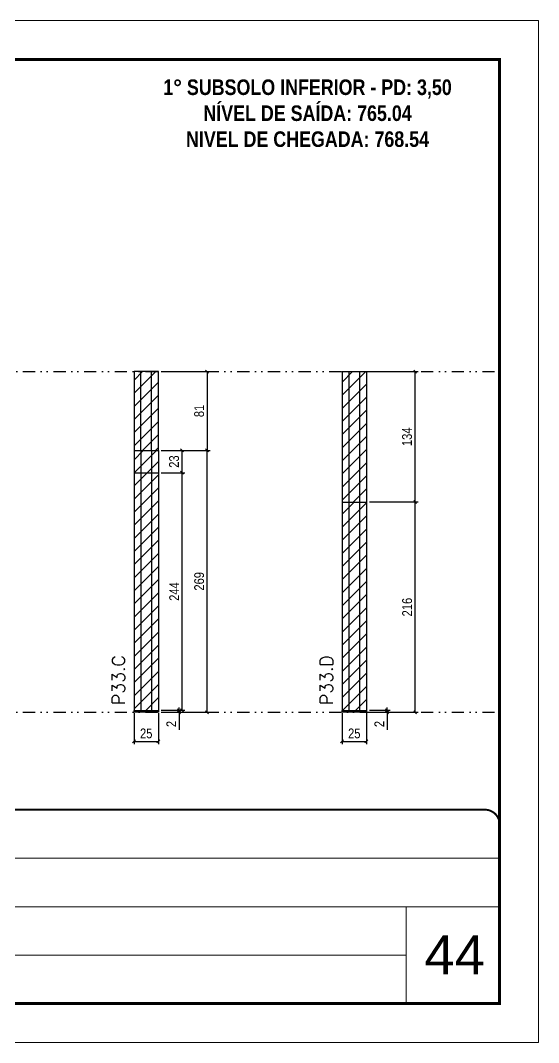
# Model space of a CAD drawing. Extents: x 14400 to 27878, y -21631 to 6985.
# Drawn here: x 20122 to 20653, y -5551 to -4501 of the extents above; entities that cross this region are included whole.
import ezdxf

# ---------------------------------------------------------------- set-up
doc = ezdxf.new("R2010")
doc.units = 0
for name, pattern in [('CONTINUO', [0]), ('DASHED', [0.75, 0.5, -0.25]), ('DIVIDE2', [0.625, 0.25, -0.125, 0, -0.125, 0, -0.125])]:
    doc.linetypes.add(name, pattern=pattern)
for name, color, linetype, lineweight in [('CARIMBO', 255, 'Continuous', 9), ('Folhas', 255, 'Continuous', 9), ('Hachura', 251, 'Continuous', 9), ('SARRAFO DE PRESSAO', 251, 'DASHED', 9), ('Texto Seção', 7, 'Continuous', 15)]:
    doc.layers.add(name, color=color, linetype=linetype, lineweight=lineweight)
for name, color, linetype in [('COTA', 241, 'Continuous'), ('NOMENCLATURA', 7, 'Continuous'), ('Nível', 160, 'Continuous'), ('Painéis', 200, 'Continuous'), ('SARR_2.2x7', 40, 'Continuous')]:
    doc.layers.add(name, color=color, linetype=linetype)
doc.styles.add('ARIAL', font='arial.ttf')
doc.styles.add('COTA TECNICA', font='techl___.ttf', dxfattribs={"height": 10})
doc.styles.add('COTA TECNICA-50', font='techl___.ttf', dxfattribs={"height": 10})
doc.styles.add('REGUA-120', font='ROMANS.shx', dxfattribs={"height": 15})
doc.styles.add('ROMANC', font='techb___.ttf', dxfattribs={"height": 2.5})
doc.dimstyles.new('COTA PAINEL-50', dxfattribs={"dimtxt": 10, "dimasz": 3, "dimexe": 3, "dimexo": 3, "dimgap": 3, "dimtad": 1, "dimdec": 1, "dimzin": 12, "dimdsep": 46, "dimtxsty": 'COTA TECNICA-50', "dimblk1": 'OBLIQUE', "dimblk2": 'OBLIQUE', "dimsah": 1, "dimcen": 0.9, "dimclrd": 4, "dimclre": 4, "dimclrt": 240, "dimadec": 1, "dimazin": 3, "dimtfac": 1, "dimtdec": 1, "dimtmove": 0, "dimatfit": 3, "dimfxl": 1, "dimtolj": 1, "dimtzin": 12, "dimarcsym": 0})
doc.dimstyles.new('PAINEL', dxfattribs={"dimtxt": 10, "dimasz": 3, "dimexe": 3, "dimexo": 3, "dimgap": 3, "dimtad": 1, "dimdec": 1, "dimzin": 12, "dimdsep": 46, "dimtxsty": 'COTA TECNICA', "dimblk1": 'OBLIQUE', "dimblk2": 'OBLIQUE', "dimsah": 1, "dimcen": 0.9, "dimclrd": 4, "dimclre": 4, "dimclrt": 240, "dimadec": 1, "dimazin": 3, "dimtfac": 1, "dimtdec": 1, "dimtmove": 0, "dimatfit": 3, "dimfxl": 1, "dimtolj": 1, "dimtzin": 12, "dimarcsym": 0})

# ---------------------------------------------------------------- blocks, each defined once
blk = doc.blocks.new('9999999999')
at = {"color": 30, "linetype": 'CONTINUO'}
for p, q in [((98564.6, 34379.6), (99584, 34379.6)), ((98564.6, 34329.8), (99488, 34329.8)), ((99584, 34329.8), (99488, 34329.8)), ((99488, 34329.8), (99488, 34230.2)), ((98564.6, 34280), (99488, 34280))]:
    blk.add_line(p, q, dxfattribs=at)
at = {"color": 30, "linetype": 'CONTINUO', "const_width": 2}
blk.add_lwpolyline([(99584, 34230.2), (99584, 34414.4, 0.414214), (99569, 34429.4), (98229, 34429.4, 0.414214), (98214, 34414.4), (98214, 34245.2, 0.414214), (98229, 34230.2), (99584, 34230.2)], format="xyb", dxfattribs=at)
at = {"layer": 'Folhas'}
blk.add_lwpolyline([(98139, 34190.2), (99624, 34190.2), (99624, 35240.2), (98139, 35240.2)], close=True, dxfattribs=at)
at = {"layer": 'Folhas', "color": 30, "const_width": 3}
blk.add_lwpolyline([(98214, 34230.2), (99584, 34230.2), (99584, 35200.2), (98214, 35200.2)], close=True, dxfattribs=at)
blk = doc.blocks.new('_Oblique')
at = {"color": 0, "linetype": 'ByBlock', "lineweight": -2}
blk.add_line((-0.5, -0.5), (0.5, 0.5), dxfattribs=at)
blk = doc.blocks.new('*D2591')
at = {"layer": 'COTA', "color": 4, "lineweight": -2, "transparency": 16777216}
for p, q in [((20238.2, -5212.7), (20238.2, -5244.6)), ((20263.2, -5212.7), (20263.2, -5244.6)), ((20238.2, -5241.6), (20263.2, -5241.6))]:
    blk.add_line(p, q, dxfattribs=at)
at = {"layer": 'Defpoints', "color": 0, "transparency": 16777216}
for p in [(20238.2, -5209.7), (20263.2, -5209.7), (20263.2, -5241.6)]:
    blk.add_point(p, dxfattribs=at)
at = {"layer": 'COTA', "color": 4, "lineweight": -2, "transparency": 16777216, "xscale": 3, "yscale": 3, "zscale": 3, "rotation": 180}
blk.add_blockref('_Oblique', (20238.2, -5241.6), dxfattribs=at)
at = {"layer": 'COTA', "color": 4, "lineweight": -2, "transparency": 16777216, "xscale": 3, "yscale": 3, "zscale": 3}
blk.add_blockref('_Oblique', (20263.2, -5241.6), dxfattribs=at)
at = {"layer": 'COTA', "color": 240, "transparency": 16777216, "insert": (20250.7, -5233.5), "char_height": 10, "attachment_point": 5, "style": 'COTA TECNICA'}
blk.add_mtext('\\A1;25', dxfattribs=at)
blk = doc.blocks.new('*D2592')
at = {"layer": 'COTA', "color": 4, "lineweight": -2, "transparency": 16777216}
for p, q in [((20284.4, -5209.7), (20284.4, -5206.7)), ((20266.2, -5209.7), (20287.4, -5209.7)), ((20266.2, -5211.7), (20287.4, -5211.7)), ((20284.4, -5209.7), (20284.4, -5211.7)), ((20284.4, -5211.7), (20284.4, -5229.9))]:
    blk.add_line(p, q, dxfattribs=at)
at = {"layer": 'Defpoints', "color": 0, "transparency": 16777216}
for p in [(20263.2, -5209.7), (20263.2, -5211.7), (20284.4, -5209.7)]:
    blk.add_point(p, dxfattribs=at)
at = {"layer": 'COTA', "color": 4, "lineweight": -2, "transparency": 16777216, "xscale": 3, "yscale": 3, "zscale": 3}
for p, rotation in [((20284.4, -5209.7), 270), ((20284.4, -5211.7), 90)]:
    blk.add_blockref('_Oblique', p, dxfattribs=dict(at, rotation=rotation))
at = {"layer": 'COTA', "color": 240, "transparency": 16777216, "insert": (20276.4, -5223.8), "char_height": 10, "attachment_point": 5, "rotation": 90, "style": 'COTA TECNICA-50'}
blk.add_mtext('\\A1;2', dxfattribs=at)
blk = doc.blocks.new('*D2593')
at = {"layer": 'COTA', "color": 4, "lineweight": -2, "transparency": 16777216}
for p, q in [((20266.2, -4942.7), (20316.2, -4942.7)), ((20313.2, -5211.7), (20313.2, -4942.7)), ((20266.2, -5211.7), (20316.2, -5211.7))]:
    blk.add_line(p, q, dxfattribs=at)
at = {"layer": 'Defpoints', "color": 0, "transparency": 16777216}
for p in [(20263.2, -4942.7), (20313.2, -4942.7), (20263.2, -5211.7)]:
    blk.add_point(p, dxfattribs=at)
at = {"layer": 'COTA', "color": 4, "lineweight": -2, "transparency": 16777216, "xscale": 3, "yscale": 3, "zscale": 3}
for p, rotation in [((20313.2, -4942.7), 90), ((20313.2, -5211.7), 270)]:
    blk.add_blockref('_Oblique', p, dxfattribs=dict(at, rotation=rotation))
at = {"layer": 'COTA', "color": 240, "transparency": 16777216, "insert": (20305.1, -5077.2), "char_height": 10, "attachment_point": 5, "rotation": 90, "style": 'COTA TECNICA-50'}
blk.add_mtext('\\A1;269', dxfattribs=at)
blk = doc.blocks.new('*D2617')
at = {"layer": 'COTA', "color": 4, "lineweight": -2, "transparency": 16777216}
for p, q in [((20266.2, -4965.7), (20290.5, -4965.7)), ((20287.5, -5209.7), (20287.5, -4965.7)), ((20266.2, -5209.7), (20290.5, -5209.7))]:
    blk.add_line(p, q, dxfattribs=at)
at = {"layer": 'Defpoints', "color": 0, "transparency": 16777216}
for p in [(20263.2, -4965.7), (20287.5, -4965.7), (20263.2, -5209.7)]:
    blk.add_point(p, dxfattribs=at)
at = {"layer": 'COTA', "color": 4, "lineweight": -2, "transparency": 16777216, "xscale": 3, "yscale": 3, "zscale": 3}
for p, rotation in [((20287.5, -4965.7), 90), ((20287.5, -5209.7), 270)]:
    blk.add_blockref('_Oblique', p, dxfattribs=dict(at, rotation=rotation))
at = {"layer": 'COTA', "color": 240, "transparency": 16777216, "insert": (20279.4, -5087.7), "char_height": 10, "attachment_point": 5, "rotation": 90, "style": 'COTA TECNICA'}
blk.add_mtext('\\A1;244', dxfattribs=at)
blk = doc.blocks.new('*D2618')
at = {"layer": 'COTA', "color": 4, "lineweight": -2, "transparency": 16777216}
for p, q in [((20266.2, -4942.7), (20290.5, -4942.7)), ((20287.5, -4965.7), (20287.5, -4942.7)), ((20266.2, -4965.7), (20290.5, -4965.7))]:
    blk.add_line(p, q, dxfattribs=at)
at = {"layer": 'Defpoints', "color": 0, "transparency": 16777216}
for p in [(20263.2, -4942.7), (20287.5, -4942.7), (20263.2, -4965.7)]:
    blk.add_point(p, dxfattribs=at)
at = {"layer": 'COTA', "color": 4, "lineweight": -2, "transparency": 16777216, "xscale": 3, "yscale": 3, "zscale": 3}
for p, rotation in [((20287.5, -4942.7), 90), ((20287.5, -4965.7), 270)]:
    blk.add_blockref('_Oblique', p, dxfattribs=dict(at, rotation=rotation))
at = {"layer": 'COTA', "color": 240, "transparency": 16777216, "insert": (20279.3, -4954.2), "char_height": 10, "attachment_point": 5, "rotation": 90, "style": 'COTA TECNICA'}
blk.add_mtext('\\A1;23', dxfattribs=at)
blk = doc.blocks.new('*D2619')
at = {"layer": 'COTA', "color": 4, "lineweight": -2, "transparency": 16777216}
for p, q in [((20266.2, -4861.7), (20316.2, -4861.7)), ((20313.2, -4861.7), (20313.2, -4942.7)), ((20266.2, -4942.7), (20316.2, -4942.7))]:
    blk.add_line(p, q, dxfattribs=at)
at = {"layer": 'Defpoints', "color": 0, "transparency": 16777216}
for p in [(20263.2, -4861.7), (20263.2, -4942.7), (20313.2, -4942.7)]:
    blk.add_point(p, dxfattribs=at)
at = {"layer": 'COTA', "color": 4, "lineweight": -2, "transparency": 16777216, "xscale": 3, "yscale": 3, "zscale": 3}
for p, rotation in [((20313.2, -4861.7), 90), ((20313.2, -4942.7), 270)]:
    blk.add_blockref('_Oblique', p, dxfattribs=dict(at, rotation=rotation))
at = {"layer": 'COTA', "color": 240, "transparency": 16777216, "insert": (20305.1, -4902.2), "char_height": 10, "attachment_point": 5, "rotation": 90, "style": 'COTA TECNICA'}
blk.add_mtext('\\A1;81', dxfattribs=at)
blk = doc.blocks.new('*D2594')
at = {"layer": 'COTA', "color": 4, "lineweight": -2, "transparency": 16777216}
for p, q in [((20451.8, -5212.7), (20451.8, -5244.6)), ((20476.8, -5212.7), (20476.8, -5244.6)), ((20451.8, -5241.6), (20476.8, -5241.6))]:
    blk.add_line(p, q, dxfattribs=at)
at = {"layer": 'Defpoints', "color": 0, "transparency": 16777216}
for p in [(20451.8, -5209.7), (20476.8, -5209.7), (20476.8, -5241.6)]:
    blk.add_point(p, dxfattribs=at)
at = {"layer": 'COTA', "color": 4, "lineweight": -2, "transparency": 16777216, "xscale": 3, "yscale": 3, "zscale": 3, "rotation": 180}
blk.add_blockref('_Oblique', (20451.8, -5241.6), dxfattribs=at)
at = {"layer": 'COTA', "color": 4, "lineweight": -2, "transparency": 16777216, "xscale": 3, "yscale": 3, "zscale": 3}
blk.add_blockref('_Oblique', (20476.8, -5241.6), dxfattribs=at)
at = {"layer": 'COTA', "color": 240, "transparency": 16777216, "insert": (20464.3, -5233.5), "char_height": 10, "attachment_point": 5, "style": 'COTA TECNICA'}
blk.add_mtext('\\A1;25', dxfattribs=at)
blk = doc.blocks.new('*D2595')
at = {"layer": 'COTA', "color": 4, "lineweight": -2, "transparency": 16777216}
for p, q in [((20498, -5209.7), (20498, -5206.7)), ((20479.8, -5209.7), (20501, -5209.7)), ((20479.8, -5211.7), (20501, -5211.7)), ((20498, -5209.7), (20498, -5211.7)), ((20498, -5211.7), (20498, -5229.9))]:
    blk.add_line(p, q, dxfattribs=at)
at = {"layer": 'Defpoints', "color": 0, "transparency": 16777216}
for p in [(20476.8, -5209.7), (20476.8, -5211.7), (20498, -5209.7)]:
    blk.add_point(p, dxfattribs=at)
at = {"layer": 'COTA', "color": 4, "lineweight": -2, "transparency": 16777216, "xscale": 3, "yscale": 3, "zscale": 3}
for p, rotation in [((20498, -5209.7), 270), ((20498, -5211.7), 90)]:
    blk.add_blockref('_Oblique', p, dxfattribs=dict(at, rotation=rotation))
at = {"layer": 'COTA', "color": 240, "transparency": 16777216, "insert": (20490, -5223.8), "char_height": 10, "attachment_point": 5, "rotation": 90, "style": 'COTA TECNICA-50'}
blk.add_mtext('\\A1;2', dxfattribs=at)
blk = doc.blocks.new('*D2596')
at = {"layer": 'COTA', "color": 4, "lineweight": -2, "transparency": 16777216}
for p, q in [((20479.8, -4995.7), (20529.8, -4995.7)), ((20526.8, -5211.7), (20526.8, -4995.7)), ((20479.8, -5211.7), (20529.8, -5211.7))]:
    blk.add_line(p, q, dxfattribs=at)
at = {"layer": 'Defpoints', "color": 0, "transparency": 16777216}
for p in [(20476.8, -4995.7), (20526.8, -4995.7), (20476.8, -5211.7)]:
    blk.add_point(p, dxfattribs=at)
at = {"layer": 'COTA', "color": 4, "lineweight": -2, "transparency": 16777216, "xscale": 3, "yscale": 3, "zscale": 3}
for p, rotation in [((20526.8, -4995.7), 90), ((20526.8, -5211.7), 270)]:
    blk.add_blockref('_Oblique', p, dxfattribs=dict(at, rotation=rotation))
at = {"layer": 'COTA', "color": 240, "transparency": 16777216, "insert": (20518.6, -5103.7), "char_height": 10, "attachment_point": 5, "rotation": 90, "style": 'COTA TECNICA-50'}
blk.add_mtext('\\A1;216', dxfattribs=at)
blk = doc.blocks.new('*D2620')
at = {"layer": 'COTA', "color": 4, "lineweight": -2, "transparency": 16777216}
for p, q in [((20479.8, -4861.7), (20529.8, -4861.7)), ((20526.8, -4995.7), (20526.8, -4861.7)), ((20479.8, -4995.7), (20529.8, -4995.7))]:
    blk.add_line(p, q, dxfattribs=at)
at = {"layer": 'Defpoints', "color": 0, "transparency": 16777216}
for p in [(20476.8, -4861.7), (20526.8, -4861.7), (20476.8, -4995.7)]:
    blk.add_point(p, dxfattribs=at)
at = {"layer": 'COTA', "color": 4, "lineweight": -2, "transparency": 16777216, "xscale": 3, "yscale": 3, "zscale": 3}
for p, rotation in [((20526.8, -4861.7), 90), ((20526.8, -4995.7), 270)]:
    blk.add_blockref('_Oblique', p, dxfattribs=dict(at, rotation=rotation))
at = {"layer": 'COTA', "color": 240, "transparency": 16777216, "insert": (20518.5, -4928.7), "char_height": 10, "attachment_point": 5, "rotation": 90, "style": 'COTA TECNICA'}
blk.add_mtext('\\A1;134', dxfattribs=at)

msp = doc.modelspace()

# ---------------------------------------------------------------- hatches: boundary and pattern name
at = {"layer": 'Hachura', "linetype": 'ByBlock'}
h = msp.add_hatch(dxfattribs=at)
h.set_pattern_fill('ANSI31', color=256, scale=3)
h.set_pattern_definition([(45, (3170, 1148.575), (-6.735192, 6.735192), [])])
h.paths.add_polyline_path([(19612.78, -5087.74), (19612.78, -4965.74), (19390.78, -4965.74), (19390.78, -5087.74)])
h.paths.add_polyline_path([(19612.78, -5209.74), (19612.78, -5087.74), (19390.78, -5087.74), (19390.78, -5209.74)])
h.paths.add_polyline_path([(19794.02, -5087.74), (19794.02, -5209.74), (20016.02, -5209.74), (20016.02, -5087.74)])
h.paths.add_polyline_path([(19794.02, -4965.74), (19794.02, -5087.74), (20016.02, -5087.74), (20016.02, -4965.74)])
h.paths.add_polyline_path([(19794.02, -4861.74), (19794.02, -4925.74), (19894.52, -4925.74), (19894.52, -4861.74)])
h.paths.add_polyline_path([(20238.25, -4942.74), (20238.25, -4965.74), (20263.25, -4965.74), (20263.25, -4942.74)])
h.paths.add_polyline_path([(20263.25, -4965.74), (20238.25, -4965.74), (20238.25, -5209.74), (20263.25, -5209.74)])
h.paths.add_polyline_path([(20476.76, -4995.74), (20451.76, -4995.74), (20451.76, -5209.74), (20476.76, -5209.74)])
at = {"layer": 'Hachura'}
h = msp.add_hatch(dxfattribs=at)
h.set_pattern_fill('ANSI31', color=256, scale=3)
h.paths.add_polyline_path([(20263.25, -4861.74), (20238.25, -4861.74), (20238.25, -4942.74), (20263.25, -4942.74)])
h = msp.add_hatch(dxfattribs=at)
h.set_pattern_fill('ANSI31', color=256, scale=3)
h.paths.add_polyline_path([(20476.76, -4861.74), (20451.76, -4861.74), (20451.76, -4995.74), (20476.76, -4995.74)])

# ---------------------------------------------------------------- linework, layer by layer
at = {"layer": 'Nível', "color": 4, "linetype": 'DIVIDE2', "ltscale": 50}
for p, q in [((19243.47, -4861.74), (20613.47, -4861.74)), ((19243.47, -5211.74), (20613.47, -5211.74))]:
    msp.add_line(p, q, dxfattribs=at)
at = {"layer": 'Painéis'}
for p, q in [((20451.76, -4861.74), (20451.76, -5209.74)), ((20451.76, -4861.74), (20476.76, -4861.74)), ((20476.76, -4861.74), (20476.76, -5209.74)), ((20238.25, -4942.74), (20238.25, -5209.74)), ((20263.25, -4942.74), (20263.25, -5209.74)), ((20238.25, -4965.74), (20263.25, -4965.74)), ((20451.76, -4995.74), (20476.76, -4995.74)), ((20238.25, -5209.74), (20263.25, -5209.74)), ((20238.25, -5209.74), (20263.25, -5209.74)), ((20238.25, -5211.74), (20238.25, -5209.74)), ((20263.25, -5211.74), (20238.25, -5211.74)), ((20263.25, -5209.74), (20263.25, -5211.74)), ((20451.76, -5209.74), (20476.76, -5209.74)), ((20451.76, -5209.74), (20476.76, -5209.74)), ((20451.76, -5211.74), (20451.76, -5209.74)), ((20476.76, -5211.74), (20451.76, -5211.74)), ((20476.76, -5209.74), (20476.76, -5211.74))]:
    msp.add_line(p, q, dxfattribs=at)
msp.add_lwpolyline([(20238.25, -4942.74), (20263.25, -4942.74), (20263.25, -4861.74), (20238.25, -4861.74)], close=True, dxfattribs=at)
at = {"layer": 'SARR_2.2x7'}
for p, q in [((20245.25, -4942.74), (20245.25, -4861.74)), ((20256.25, -4942.74), (20256.25, -4861.74)), ((20458.76, -4861.74), (20458.76, -4995.74)), ((20469.76, -4861.74), (20469.76, -4995.74)), ((20245.25, -4942.74), (20245.25, -5209.74)), ((20256.25, -4942.74), (20256.25, -5209.74)), ((20458.76, -4995.74), (20458.76, -5209.74)), ((20469.76, -4995.74), (20469.76, -5209.74))]:
    msp.add_line(p, q, dxfattribs=at)

# ---------------------------------------------------------------- block references
at = {"layer": 'SARRAFO DE PRESSAO', "color": 6, "linetype": 'ByBlock'}
msp.add_blockref('9999999999', (-78970.51, -39741.23), dxfattribs=at)

# ---------------------------------------------------------------- texts
at = {"layer": 'CARIMBO', "style": 'ARIAL'}
msp.add_text('44', height=40, dxfattribs=at).set_placement((20536.33, -5480.88))
at = {"layer": 'NOMENCLATURA', "color": 2, "insert": (20416.31, -4534.96), "char_height": 16, "attachment_point": 2, "style": 'ROMANC'}
msp.add_mtext_dynamic_manual_height_columns('\\P1° SUBSOLO INFERIOR - PD: 3,50\\PNÍVEL DE SAÍDA: 765.04\\PNIVEL DE CHEGADA: 768.54', width=432.3511, gutter_width=1, heights=[0], dxfattribs=at)
at = {"layer": 'Texto Seção', "char_height": 13, "width": 370.6998, "attachment_point": 7, "rotation": 90, "style": 'REGUA-120'}
for s, insert in [('P33.C', (20228.8, -5204.33)), ('P33.D', (20442.31, -5204.33))]:
    msp.add_mtext(s, dxfattribs=dict(at, insert=insert))

# ---------------------------------------------------------------- dimensions: what is measured, and where the dimension line sits
at = {"layer": 'COTA'}
for base, p1, p2, dimstyle, picture, middle in [((20313.24, -4942.74), (20263.25, -4861.74), (20263.25, -4942.74), 'PAINEL', '*D2619', (20305.14, -4902.24)), ((20526.75, -4861.74), (20476.76, -4995.74), (20476.76, -4861.74), 'PAINEL', '*D2620', (20518.53, -4928.74)), ((20313.24, -4942.74), (20263.25, -5211.74), (20263.25, -4942.74), 'COTA PAINEL-50', '*D2593', (20305.11, -5077.24)), ((20287.51, -4942.74), (20263.25, -4965.74), (20263.25, -4942.74), 'PAINEL', '*D2618', (20279.3, -4954.24)), ((20287.51, -4965.74), (20263.25, -5209.74), (20263.25, -4965.74), 'PAINEL', '*D2617', (20279.44, -5087.74)), ((20526.75, -4995.74), (20476.76, -5211.74), (20476.76, -4995.74), 'COTA PAINEL-50', '*D2596', (20518.65, -5103.74))]:
    dim = msp.add_linear_dim(base=base, p1=p1, p2=p2, angle=90, dimstyle=dimstyle, dxfattribs=at)
    dim.commit()
    dim.dimension.update_dxf_attribs({"geometry": picture, "text_midpoint": middle})
for base, p1, p2, picture, middle in [((20284.44, -5209.74), (20263.25, -5211.74), (20263.25, -5209.74), '*D2592', (20284.44, -5223.8)), ((20497.96, -5209.74), (20476.76, -5211.74), (20476.76, -5209.74), '*D2595', (20497.96, -5223.8))]:
    dim = msp.add_linear_dim(base=base, p1=p1, p2=p2, angle=90, dimstyle='COTA PAINEL-50', dxfattribs=at)
    dim.commit()
    dim.dimension.update_dxf_attribs({"geometry": picture, "text_midpoint": middle, "dimtype": 160})
for base, p1, p2, picture, middle in [((20263.25, -5241.63), (20238.25, -5209.74), (20263.25, -5209.74), '*D2591', (20250.75, -5233.53)), ((20476.76, -5241.63), (20451.76, -5209.74), (20476.76, -5209.74), '*D2594', (20464.26, -5233.53))]:
    dim = msp.add_linear_dim(base=base, p1=p1, p2=p2, dimstyle='PAINEL', override={"dimarcsym": 2}, dxfattribs=at)
    dim.commit()
    dim.dimension.update_dxf_attribs({"geometry": picture, "text_midpoint": middle})

doc.saveas('drawing.dxf')
